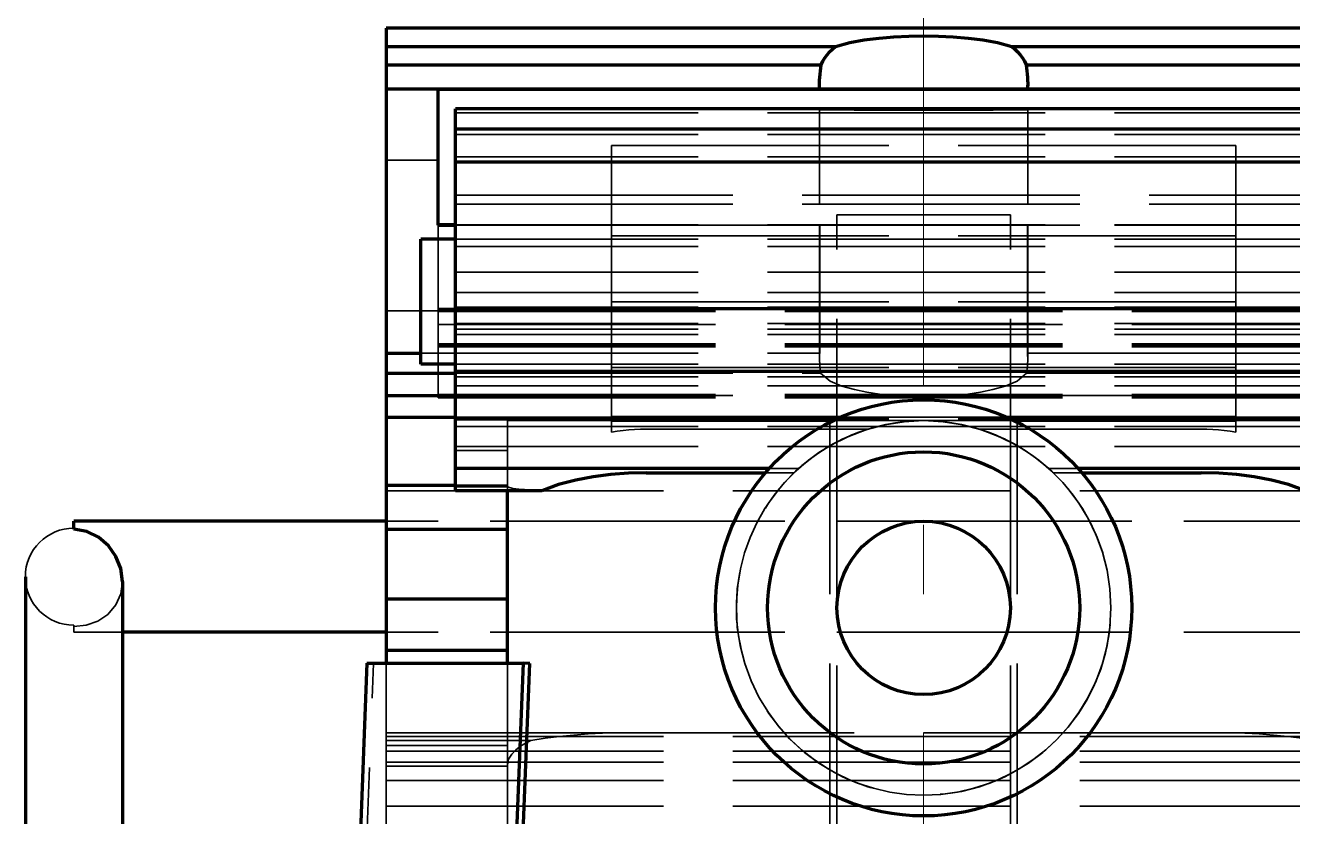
# Model space of a CAD drawing. Header units: millimetres. Extents: x 0 to 2208, y 0 to 420.
# Drawn here: x 185.59 to 203.85, y 251.26 to 262.67 of the extents above; entities that cross this region are included whole.
import ezdxf

# ---------------------------------------------------------------- set-up
doc = ezdxf.new("R2010")
doc.units = ezdxf.units.MM
doc.linetypes.add('IRAM-E-TRAZOS', pattern=[5, 4, -1])
doc.linetypes.add('IRAM-F-TRAZO-PUNTO', pattern=[20, 15, -2, 1, -2])
for name, color, linetype, lineweight in [('01-VISIBLE', 7, 'CONTINUOUS', 70), ('02-OCULTA', 4, 'IRAM-E-TRAZOS', 35), ('03-EJE', 1, 'IRAM-F-TRAZO-PUNTO', 18)]:
    doc.layers.add(name, color=color, linetype=linetype, lineweight=lineweight)

msp = doc.modelspace()

# ---------------------------------------------------------------- linework, layer by layer
at = {"layer": '01-VISIBLE'}
for p, q in [((206.285, 262.633), (190.785, 262.633)), ((190.785, 262.633), (190.785, 262.368)), ((190.785, 262.368), (197.263, 262.368)), ((190.785, 262.368), (190.785, 262.103)), ((199.807, 262.368), (206.285, 262.368)), ((190.785, 262.103), (197.059, 262.103)), ((190.785, 262.103), (190.785, 261.758)), ((200.011, 262.103), (206.285, 262.103)), ((190.785, 261.758), (197.037, 261.758)), ((190.785, 261.758), (190.785, 257.948)), ((191.535, 259.793), (191.535, 261.755)), ((191.535, 261.755), (197.037, 261.755)), ((205.535, 261.749), (191.535, 261.749)), ((197.037, 261.755), (197.037, 261.758)), ((200.033, 261.758), (206.285, 261.758)), ((200.033, 261.755), (200.033, 261.758)), ((200.033, 261.755), (205.535, 261.755)), ((191.785, 261.178), (191.785, 261.468)), ((205.285, 261.468), (191.785, 261.468)), ((191.785, 260.698), (191.785, 261.178)), ((205.285, 261.178), (191.785, 261.178)), ((191.785, 258.583), (191.785, 260.698)), ((205.285, 260.698), (191.785, 260.698)), ((191.785, 259.797), (191.535, 259.797)), ((191.535, 259.794), (191.785, 259.794)), ((191.785, 259.793), (191.535, 259.793)), ((191.785, 259.588), (191.285, 259.588)), ((191.785, 257.683), (191.785, 258.583)), ((205.285, 258.583), (191.785, 258.583)), ((190.785, 257.948), (191.285, 257.948)), ((190.785, 257.948), (190.785, 257.658)), ((191.785, 257.788), (191.285, 257.788)), ((190.785, 257.658), (191.785, 257.658)), ((190.785, 257.658), (190.785, 257.338)), ((191.785, 256.993), (191.785, 257.683)), ((205.285, 257.683), (191.785, 257.683)), ((190.785, 257.338), (191.785, 257.338)), ((190.785, 257.338), (190.785, 257.023)), ((190.785, 257.023), (191.785, 257.023)), ((190.785, 257.023), (190.785, 256.043)), ((191.785, 256.283), (191.785, 256.993)), ((194.035, 256.993), (191.785, 256.993)), ((194.035, 256.973), (194.035, 257.021)), ((194.035, 257.021), (197.331, 257.021)), ((197.227, 256.973), (194.035, 256.973)), ((199.739, 257.021), (203.035, 257.021)), ((203.035, 256.973), (199.843, 256.973)), ((203.035, 256.973), (203.035, 257.021)), ((205.285, 256.993), (203.035, 256.993)), ((191.785, 255.963), (191.785, 256.283)), ((196.308, 256.283), (191.785, 256.283)), ((194.535, 256.22), (196.253, 256.22)), ((205.285, 256.283), (200.762, 256.283)), ((200.817, 256.22), (202.535, 256.22)), ((190.785, 256.043), (191.785, 256.043)), ((190.785, 256.043), (190.785, 255.408)), ((193.032, 255.963), (191.785, 255.963)), ((192.535, 253.477), (192.535, 255.963)), ((190.785, 255.523), (186.285, 255.523)), ((190.785, 255.408), (192.535, 255.408)), ((190.785, 255.408), (190.785, 254.403)), ((190.785, 254.403), (192.535, 254.403)), ((190.785, 254.403), (190.785, 253.663)), ((190.785, 253.923), (186.985, 253.923)), ((190.785, 253.663), (192.535, 253.663)), ((190.785, 253.663), (190.785, 253.477)), ((190.509, 253.477), (190.295, 247.975)), ((190.509, 253.477), (192.761, 253.477)), ((192.761, 253.477), (192.547, 247.975)), ((192.643, 247.973), (192.857, 253.473)), ((192.857, 253.473), (192.761, 253.477))]:
    msp.add_line(p, q, dxfattribs=at)
for points in [[(197.059, 262.103), (197.081, 262.155), (197.109, 262.204), (197.143, 262.249), (197.18, 262.292), (197.22, 262.331), (197.263, 262.368)], [(197.263, 262.368), (197.47, 262.425), (197.68, 262.463), (197.893, 262.49), (198.107, 262.508), (198.321, 262.518), (198.535, 262.522)], [(198.535, 262.522), (198.749, 262.518), (198.963, 262.508), (199.177, 262.49), (199.39, 262.463), (199.6, 262.425), (199.807, 262.368)], [(199.807, 262.368), (199.85, 262.331), (199.89, 262.292), (199.927, 262.249), (199.961, 262.204), (199.989, 262.155), (200.011, 262.103)], [(197.035, 261.838), (197.036, 261.882), (197.038, 261.927), (197.041, 261.971), (197.046, 262.015), (197.051, 262.059), (197.059, 262.103)], [(200.011, 262.103), (200.019, 262.059), (200.024, 262.015), (200.029, 261.971), (200.032, 261.927), (200.034, 261.882), (200.035, 261.838)], [(197.037, 261.758), (197.036, 261.771), (197.036, 261.785), (197.036, 261.798), (197.035, 261.811), (197.035, 261.825), (197.035, 261.838)], [(200.035, 261.838), (200.035, 261.825), (200.035, 261.811), (200.034, 261.798), (200.034, 261.785), (200.034, 261.771), (200.033, 261.758)], [(197.035, 261.754), (197.035, 261.755), (197.036, 261.755), (197.036, 261.755), (197.036, 261.755), (197.037, 261.755), (197.037, 261.755)], [(198.535, 261.752), (198.285, 261.752), (198.035, 261.752), (197.785, 261.752), (197.535, 261.752), (197.285, 261.753), (197.035, 261.754)], [(200.035, 261.754), (199.785, 261.753), (199.535, 261.752), (199.285, 261.752), (199.035, 261.752), (198.785, 261.752), (198.535, 261.752)], [(200.033, 261.755), (200.033, 261.755), (200.034, 261.755), (200.034, 261.755), (200.034, 261.755), (200.035, 261.755), (200.035, 261.754)], [(191.285, 257.788), (191.285, 258.045), (191.285, 258.302), (191.285, 258.559), (191.285, 258.817), (191.285, 259.074), (191.285, 259.331), (191.285, 259.588)], [(194.535, 256.22), (194.279, 256.214), (194.025, 256.195), (193.771, 256.163), (193.52, 256.115), (193.273, 256.05), (193.032, 255.963)], [(204.038, 255.963), (203.797, 256.05), (203.55, 256.115), (203.299, 256.163), (203.045, 256.195), (202.791, 256.214), (202.535, 256.22)], [(186.285, 255.406), (186.285, 255.426), (186.285, 255.445), (186.285, 255.465), (186.285, 255.484), (186.285, 255.503), (186.285, 255.523)], [(186.985, 254.652), (186.96, 254.839), (186.891, 255.015), (186.783, 255.17), (186.641, 255.295), (186.471, 255.377), (186.285, 255.406)], [(185.585, 254.723), (185.585, 254.466), (185.585, 254.209), (185.585, 253.952), (185.585, 253.694), (185.585, 253.437), (185.585, 253.18), (185.585, 252.923), (185.585, 252.666), (185.585, 252.409), (185.585, 252.152), (185.585, 251.894), (185.585, 251.637), (185.585, 251.38), (185.585, 251.123)], [(185.585, 254.723), (185.585, 254.466), (185.585, 254.209), (185.585, 253.952), (185.585, 253.694), (185.585, 253.437), (185.585, 253.18), (185.585, 252.923), (185.585, 252.666), (185.585, 252.409), (185.585, 252.152), (185.585, 251.894), (185.585, 251.637), (185.585, 251.38), (185.585, 251.123)], [(186.985, 254.652), (186.985, 254.397), (186.985, 254.142), (186.985, 253.886), (186.985, 253.631), (186.985, 253.376), (186.985, 253.121), (186.985, 252.866), (186.985, 252.611), (186.985, 252.356), (186.985, 252.101), (186.985, 251.846), (186.985, 251.59), (186.985, 251.335), (186.985, 251.08)], [(186.985, 253.923), (186.985, 253.667), (186.985, 253.41), (186.985, 253.154), (186.985, 252.898), (186.985, 252.642), (186.985, 252.385), (186.985, 252.129), (186.985, 251.873), (186.985, 251.617), (186.985, 251.36), (186.985, 251.104)]]:
    msp.add_lwpolyline(points, dxfattribs=at)
for radius in [3, 2.25, 1.25]:
    msp.add_circle((198.535, 254.273), radius, dxfattribs=at)
at = {"layer": '02-OCULTA'}
for p, q in [((190.785, 260.728), (190.785, 262.633)), ((197.035, 261.754), (197.035, 261.838)), ((200.035, 261.754), (200.035, 261.838)), ((191.535, 261.755), (191.535, 261.749)), ((191.535, 261.749), (191.535, 260.728)), ((191.785, 261.468), (191.785, 261.413)), ((197.035, 260.093), (197.035, 261.454)), ((200.035, 260.093), (200.035, 261.454)), ((191.785, 261.413), (191.785, 261.098)), ((205.285, 261.413), (191.785, 261.413)), ((191.785, 261.098), (191.785, 260.778)), ((205.285, 261.098), (191.785, 261.098)), ((203.035, 260.938), (194.035, 260.938)), ((190.785, 258.558), (190.785, 260.728)), ((191.535, 260.728), (190.785, 260.728)), ((191.535, 260.728), (191.535, 258.558)), ((191.785, 260.778), (191.785, 259.483)), ((205.285, 260.778), (191.785, 260.778)), ((191.785, 260.223), (191.785, 260.093)), ((191.785, 258.823), (191.785, 260.223)), ((191.785, 260.223), (205.285, 260.223)), ((191.785, 260.093), (191.785, 259.113)), ((191.785, 260.093), (205.285, 260.093)), ((191.785, 260.093), (205.285, 260.093)), ((191.535, 258.59), (191.535, 259.797)), ((191.535, 259.797), (191.535, 259.794)), ((205.285, 259.797), (191.785, 259.797)), ((197.285, 249.443), (197.285, 259.943)), ((199.785, 249.443), (199.785, 259.943)), ((191.535, 259.794), (191.535, 259.793)), ((191.535, 259.793), (205.535, 259.793)), ((191.785, 259.794), (205.285, 259.794)), ((197.037, 259.793), (191.785, 259.793)), ((203.035, 259.638), (194.035, 259.638)), ((197.035, 257.868), (197.035, 259.793)), ((197.037, 257.948), (197.037, 259.793)), ((200.033, 257.948), (200.033, 259.793)), ((205.285, 259.793), (200.033, 259.793)), ((200.035, 257.868), (200.035, 259.793)), ((205.285, 259.588), (191.785, 259.588)), ((205.285, 259.588), (191.785, 259.588)), ((191.785, 259.483), (191.785, 258.373)), ((205.285, 259.483), (191.785, 259.483)), ((205.285, 259.113), (191.785, 259.113)), ((191.785, 259.113), (191.785, 258.213)), ((191.785, 258.608), (191.785, 258.823)), ((205.285, 258.823), (191.785, 258.823)), ((191.535, 258.558), (190.785, 258.558)), ((190.785, 257.023), (190.785, 258.558)), ((205.535, 258.59), (191.535, 258.59)), ((191.535, 258.574), (191.535, 258.59)), ((205.535, 258.574), (191.535, 258.574)), ((191.535, 258.561), (191.535, 258.574)), ((205.535, 258.561), (191.535, 258.561)), ((191.535, 258.549), (191.535, 258.561)), ((191.535, 258.558), (191.535, 257.303)), ((205.535, 258.549), (191.535, 258.549)), ((191.535, 258.357), (191.535, 258.549)), ((191.785, 258.293), (191.785, 258.608)), ((205.285, 258.608), (191.785, 258.608)), ((194.035, 256.973), (194.035, 258.688)), ((194.035, 257.021), (194.035, 258.688)), ((203.035, 258.688), (194.035, 258.688)), ((203.035, 258.688), (194.035, 258.688)), ((194.035, 257), (194.035, 258.688)), ((194.035, 257.021), (194.035, 258.688)), ((203.035, 256.973), (203.035, 258.688)), ((203.035, 257.021), (203.035, 258.688)), ((203.035, 257), (203.035, 258.688)), ((203.035, 257.021), (203.035, 258.688)), ((205.535, 258.357), (191.535, 258.357)), ((191.535, 258.081), (191.535, 258.357)), ((191.785, 258.373), (191.785, 256.888)), ((205.285, 258.373), (191.785, 258.373)), ((191.785, 257.603), (191.785, 258.293)), ((205.285, 258.293), (191.785, 258.293)), ((205.285, 258.213), (191.785, 258.213)), ((191.785, 258.213), (191.785, 257.683)), ((205.535, 258.081), (191.535, 258.081)), ((191.535, 258.058), (191.535, 258.081)), ((205.535, 258.058), (191.535, 258.058)), ((191.535, 258.038), (191.535, 258.058)), ((205.535, 258.038), (191.535, 258.038)), ((191.535, 257.348), (191.535, 258.038)), ((191.285, 257.948), (197.037, 257.948)), ((205.285, 257.788), (191.785, 257.788)), ((205.285, 257.788), (191.785, 257.788)), ((200.033, 257.948), (205.785, 257.948)), ((191.785, 257.683), (191.785, 256.543)), ((205.285, 257.683), (191.785, 257.683)), ((191.785, 257.658), (197.05, 257.658)), ((203.035, 257.738), (194.035, 257.738)), ((200.02, 257.658), (204.035, 257.658)), ((191.785, 257.473), (191.785, 257.603)), ((205.285, 257.603), (191.785, 257.603)), ((205.285, 257.603), (191.785, 257.603)), ((191.785, 256.888), (191.785, 257.473)), ((205.285, 257.473), (191.785, 257.473)), ((205.535, 257.348), (191.535, 257.348)), ((191.535, 257.335), (191.535, 257.348)), ((205.535, 257.335), (191.535, 257.335)), ((191.535, 257.323), (191.535, 257.335)), ((205.535, 257.323), (191.535, 257.323)), ((191.535, 257.314), (191.535, 257.323)), ((205.535, 257.314), (191.535, 257.314)), ((191.535, 257.308), (191.535, 257.314)), ((205.535, 257.308), (191.535, 257.308)), ((191.535, 257.304), (191.535, 257.308)), ((205.535, 257.304), (191.535, 257.304)), ((191.535, 257.303), (191.535, 257.304)), ((191.535, 257.303), (205.535, 257.303)), ((205.535, 257.303), (191.535, 257.303)), ((191.785, 257.338), (198.082, 257.338)), ((198.988, 257.338), (204.035, 257.338)), ((190.785, 257.023), (206.285, 257.023)), ((190.785, 255.963), (190.785, 257.023)), ((191.785, 257.023), (204.035, 257.023)), ((191.785, 256.598), (191.785, 256.888)), ((191.785, 256.888), (191.785, 256.598)), ((205.285, 256.888), (191.785, 256.888)), ((205.285, 256.888), (191.785, 256.888)), ((192.535, 255.963), (192.535, 256.973)), ((192.535, 249.473), (192.535, 256.973)), ((192.535, 256.543), (192.535, 256.973)), ((192.535, 256.973), (194.035, 256.973)), ((192.535, 256.04), (192.535, 256.973)), ((192.535, 252.01), (192.535, 256.973)), ((192.535, 256.043), (192.535, 256.973)), ((192.535, 256.973), (204.035, 256.973)), ((194.035, 257.021), (194.035, 256.993)), ((194.035, 256.973), (194.035, 257)), ((194.035, 257), (203.035, 257)), ((194.035, 256.993), (194.035, 256.973)), ((194.035, 256.808), (194.035, 256.973)), ((198.535, 256.973), (194.035, 256.973)), ((203.035, 256.973), (194.035, 256.973)), ((198.535, 256.973), (194.035, 256.973)), ((202.535, 256.973), (194.535, 256.973)), ((197.185, 249.473), (197.185, 256.973)), ((198.535, 256.973), (197.227, 256.973)), ((197.331, 257.021), (199.739, 257.021)), ((199.843, 256.973), (198.535, 256.973)), ((203.035, 256.973), (198.535, 256.973)), ((203.035, 256.973), (198.535, 256.973)), ((199.885, 249.473), (199.885, 256.973)), ((203.035, 257.021), (203.035, 256.993)), ((203.035, 256.973), (203.035, 257)), ((203.035, 256.993), (203.035, 256.973)), ((203.035, 256.808), (203.035, 256.973)), ((203.035, 256.973), (204.535, 256.973)), ((197.734, 256.852), (194.535, 256.852)), ((202.535, 256.852), (199.336, 256.852)), ((205.285, 256.598), (191.785, 256.598)), ((205.285, 256.598), (191.785, 256.598)), ((191.785, 256.543), (191.785, 256.018)), ((192.535, 256.543), (191.785, 256.543)), ((192.535, 256.04), (192.535, 256.543)), ((196.253, 256.22), (196.665, 256.22)), ((196.732, 256.283), (196.308, 256.283)), ((200.762, 256.283), (200.338, 256.283)), ((200.405, 256.22), (200.817, 256.22)), ((190.785, 255.963), (206.285, 255.963)), ((190.785, 252.048), (190.785, 255.963)), ((191.785, 256.043), (192.535, 256.043)), ((191.785, 256.018), (191.785, 255.963)), ((192.536, 256.018), (191.785, 256.018)), ((192.535, 255.408), (192.535, 256.043)), ((206.535, 255.523), (190.785, 255.523)), ((206.285, 255.523), (190.785, 255.523)), ((192.535, 254.403), (192.535, 255.408)), ((192.535, 253.663), (192.535, 254.403)), ((186.985, 253.923), (186.285, 253.923)), ((206.535, 253.923), (190.785, 253.923)), ((206.285, 253.923), (190.785, 253.923)), ((192.535, 252.288), (192.535, 253.663)), ((190.392, 247.973), (190.606, 253.473)), ((190.606, 253.473), (190.509, 253.477)), ((190.606, 253.473), (192.857, 253.473)), ((190.785, 253.477), (190.785, 252.288)), ((192.535, 249.473), (192.535, 253.477)), ((190.785, 252.473), (194.113, 252.473)), ((190.785, 252.473), (190.785, 252.418)), ((190.785, 252.363), (190.785, 252.473)), ((190.785, 252.418), (190.785, 252.208)), ((190.785, 252.418), (206.285, 252.418)), ((190.785, 252.363), (192.871, 252.363)), ((190.785, 251.993), (190.785, 252.363)), ((202.535, 252.471), (194.535, 252.471)), ((202.957, 252.473), (206.285, 252.473)), ((190.785, 252.288), (192.535, 252.288)), ((190.785, 252.288), (190.785, 251.993)), ((190.785, 252.208), (190.785, 251.413)), ((190.785, 252.208), (206.285, 252.208)), ((192.535, 251.993), (192.535, 252.288)), ((190.785, 252.048), (206.285, 252.048)), ((190.785, 251.783), (190.785, 252.048)), ((190.785, 251.993), (192.535, 251.993)), ((192.535, 252.01), (192.535, 251.993)), ((190.785, 251.783), (206.285, 251.783)), ((190.785, 251.253), (190.785, 251.783)), ((190.785, 251.413), (190.785, 249.878)), ((190.785, 251.413), (206.285, 251.413))]:
    msp.add_line(p, q, dxfattribs=at)
for points in [[(197.035, 261.454), (197.285, 261.456), (197.535, 261.457), (197.785, 261.457), (198.035, 261.457), (198.285, 261.457), (198.535, 261.457), (198.785, 261.457), (199.035, 261.457), (199.285, 261.457), (199.535, 261.457), (199.785, 261.456), (200.035, 261.454)], [(198.535, 261.452), (198.285, 261.452), (198.035, 261.452), (197.785, 261.452), (197.535, 261.452), (197.285, 261.453), (197.035, 261.454)], [(200.035, 261.454), (199.785, 261.453), (199.535, 261.452), (199.285, 261.452), (199.035, 261.452), (198.785, 261.452), (198.535, 261.452)], [(194.035, 258.688), (194.035, 258.938), (194.035, 259.188), (194.035, 259.438), (194.035, 259.688), (194.035, 259.938), (194.035, 260.188), (194.035, 260.438), (194.035, 260.688), (194.035, 260.938)], [(194.035, 260.938), (194.035, 260.688), (194.035, 260.438), (194.035, 260.188), (194.035, 259.938), (194.035, 259.688), (194.035, 259.438), (194.035, 259.188), (194.035, 258.938), (194.035, 258.688)], [(203.035, 258.688), (203.035, 258.938), (203.035, 259.188), (203.035, 259.438), (203.035, 259.688), (203.035, 259.938), (203.035, 260.188), (203.035, 260.438), (203.035, 260.688), (203.035, 260.938)], [(203.035, 260.938), (203.035, 260.688), (203.035, 260.438), (203.035, 260.188), (203.035, 259.938), (203.035, 259.688), (203.035, 259.438), (203.035, 259.188), (203.035, 258.938), (203.035, 258.688)], [(198.535, 260.093), (198.285, 260.093), (198.035, 260.093), (197.785, 260.093), (197.535, 260.093), (197.285, 260.093), (197.035, 260.093)], [(197.035, 260.093), (197.285, 260.093), (197.535, 260.093), (197.785, 260.093), (198.035, 260.093), (198.285, 260.093), (198.535, 260.093), (198.785, 260.093), (199.035, 260.093), (199.285, 260.093), (199.535, 260.093), (199.785, 260.093), (200.035, 260.093)], [(200.035, 260.093), (199.785, 260.093), (199.535, 260.093), (199.285, 260.093), (199.035, 260.093), (198.785, 260.093), (198.535, 260.093)], [(198.535, 259.943), (198.327, 259.943), (198.118, 259.943), (197.91, 259.943), (197.702, 259.943), (197.493, 259.943), (197.285, 259.943)], [(197.285, 259.943), (197.535, 259.943), (197.785, 259.943), (198.035, 259.943), (198.285, 259.943), (198.535, 259.943), (198.785, 259.943), (199.035, 259.943), (199.285, 259.943), (199.535, 259.943), (199.785, 259.943)], [(199.785, 259.943), (199.577, 259.943), (199.368, 259.943), (199.16, 259.943), (198.952, 259.943), (198.743, 259.943), (198.535, 259.943)], [(194.035, 259.638), (194.035, 259.367), (194.035, 259.095), (194.035, 258.824), (194.035, 258.552), (194.035, 258.281), (194.035, 258.009), (194.035, 257.738)], [(194.035, 257.738), (194.035, 258.009), (194.035, 258.281), (194.035, 258.552), (194.035, 258.824), (194.035, 259.095), (194.035, 259.367), (194.035, 259.638)], [(197.037, 259.793), (197.037, 259.793), (197.036, 259.793), (197.036, 259.793), (197.036, 259.793), (197.035, 259.793), (197.035, 259.793)], [(197.035, 259.793), (197.285, 259.793), (197.535, 259.793), (197.785, 259.793), (198.035, 259.793), (198.285, 259.793), (198.535, 259.793), (198.785, 259.793), (199.035, 259.793), (199.285, 259.793), (199.535, 259.793), (199.785, 259.793), (200.035, 259.793)], [(200.035, 259.793), (200.035, 259.793), (200.034, 259.793), (200.034, 259.793), (200.034, 259.793), (200.033, 259.793), (200.033, 259.793)], [(203.035, 259.638), (203.035, 259.367), (203.035, 259.095), (203.035, 258.824), (203.035, 258.552), (203.035, 258.281), (203.035, 258.009), (203.035, 257.738)], [(203.035, 257.738), (203.035, 258.009), (203.035, 258.281), (203.035, 258.552), (203.035, 258.824), (203.035, 259.095), (203.035, 259.367), (203.035, 259.638)], [(191.285, 259.588), (191.285, 259.331), (191.285, 259.074), (191.285, 258.817), (191.285, 258.559), (191.285, 258.302), (191.285, 258.045), (191.285, 257.788)], [(191.785, 259.588), (191.785, 259.331), (191.785, 259.074), (191.785, 258.817), (191.785, 258.559), (191.785, 258.302), (191.785, 258.045), (191.785, 257.788)], [(191.785, 257.788), (191.785, 258.045), (191.785, 258.302), (191.785, 258.559), (191.785, 258.817), (191.785, 259.074), (191.785, 259.331), (191.785, 259.588)], [(197.035, 257.868), (197.035, 257.881), (197.035, 257.895), (197.036, 257.908), (197.036, 257.921), (197.036, 257.935), (197.037, 257.948)], [(197.05, 257.658), (197.045, 257.693), (197.042, 257.728), (197.039, 257.763), (197.037, 257.798), (197.035, 257.833), (197.035, 257.868)], [(200.035, 257.868), (200.035, 257.833), (200.033, 257.798), (200.031, 257.763), (200.028, 257.728), (200.025, 257.693), (200.02, 257.658)], [(200.033, 257.948), (200.034, 257.935), (200.034, 257.921), (200.034, 257.908), (200.035, 257.895), (200.035, 257.881), (200.035, 257.868)], [(198.082, 257.338), (197.899, 257.357), (197.716, 257.384), (197.536, 257.42), (197.358, 257.469), (197.188, 257.54), (197.05, 257.658)], [(200.02, 257.658), (199.882, 257.54), (199.712, 257.469), (199.534, 257.42), (199.354, 257.384), (199.171, 257.357), (198.988, 257.338)], [(198.535, 257.303), (198.459, 257.304), (198.384, 257.307), (198.308, 257.312), (198.232, 257.319), (198.157, 257.327), (198.082, 257.338)], [(198.988, 257.338), (198.913, 257.327), (198.838, 257.319), (198.762, 257.312), (198.686, 257.307), (198.611, 257.304), (198.535, 257.303)], [(194.035, 256.973), (193.785, 256.973), (193.535, 256.973), (193.285, 256.973), (193.035, 256.973), (192.785, 256.973), (192.535, 256.973)], [(194.535, 256.973), (194.285, 256.973), (194.035, 256.973), (193.785, 256.973), (193.535, 256.973), (193.285, 256.973), (193.035, 256.973), (192.785, 256.973), (192.535, 256.973)], [(194.035, 256.808), (194.035, 256.836), (194.035, 256.863), (194.035, 256.891), (194.035, 256.918), (194.035, 256.945), (194.035, 256.973)], [(198.535, 256.973), (198.254, 256.958), (197.975, 256.914), (197.703, 256.841), (197.44, 256.741), (197.188, 256.613), (196.952, 256.46), (196.732, 256.283)], [(198.535, 256.973), (198.31, 256.973), (198.085, 256.973), (197.86, 256.973), (197.635, 256.973), (197.41, 256.973), (197.185, 256.973)], [(197.185, 256.973), (197.455, 256.973), (197.725, 256.973), (197.995, 256.973), (198.265, 256.973), (198.535, 256.973), (198.805, 256.973), (199.075, 256.973), (199.345, 256.973), (199.615, 256.973), (199.885, 256.973)], [(198.535, 256.973), (198.4, 256.97), (198.265, 256.959), (198.13, 256.942), (197.997, 256.919), (197.865, 256.888), (197.734, 256.852)], [(199.885, 256.973), (199.66, 256.973), (199.435, 256.973), (199.21, 256.973), (198.985, 256.973), (198.76, 256.973), (198.535, 256.973)], [(199.336, 256.852), (199.205, 256.888), (199.073, 256.919), (198.94, 256.942), (198.805, 256.959), (198.67, 256.97), (198.535, 256.973)], [(200.338, 256.283), (200.118, 256.46), (199.882, 256.613), (199.63, 256.741), (199.367, 256.841), (199.095, 256.914), (198.816, 256.958), (198.535, 256.973)], [(202.535, 256.973), (202.785, 256.973), (203.035, 256.973), (203.285, 256.973), (203.535, 256.973), (203.785, 256.973), (204.035, 256.973), (204.285, 256.973), (204.535, 256.973)], [(203.035, 256.973), (203.285, 256.973), (203.535, 256.973), (203.785, 256.973), (204.035, 256.973), (204.285, 256.973), (204.535, 256.973)], [(203.035, 256.808), (203.035, 256.836), (203.035, 256.863), (203.035, 256.891), (203.035, 256.918), (203.035, 256.945), (203.035, 256.973)], [(194.035, 256.808), (194.118, 256.821), (194.201, 256.832), (194.284, 256.84), (194.368, 256.847), (194.451, 256.85), (194.535, 256.852)], [(203.035, 256.808), (202.952, 256.821), (202.869, 256.832), (202.786, 256.84), (202.702, 256.847), (202.619, 256.85), (202.535, 256.852)], [(196.732, 256.283), (196.721, 256.273), (196.71, 256.262), (196.698, 256.252), (196.687, 256.242), (196.676, 256.231), (196.665, 256.22)], [(200.405, 256.22), (200.394, 256.231), (200.383, 256.242), (200.372, 256.252), (200.36, 256.262), (200.349, 256.273), (200.338, 256.283)], [(192.536, 256.018), (192.535, 256.022), (192.535, 256.025), (192.535, 256.029), (192.535, 256.033), (192.535, 256.037), (192.535, 256.04)], [(193.032, 255.963), (192.949, 255.967), (192.865, 255.972), (192.782, 255.978), (192.698, 255.986), (192.615, 255.996), (192.536, 256.018)], [(186.285, 255.523), (186.285, 255.503), (186.285, 255.484), (186.285, 255.465), (186.285, 255.445), (186.285, 255.426), (186.285, 255.406)], [(186.285, 255.406), (186.285, 255.409), (186.285, 255.412), (186.285, 255.415), (186.285, 255.417), (186.285, 255.42), (186.285, 255.423)], [(186.285, 255.423), (186.285, 255.42), (186.285, 255.417), (186.285, 255.415), (186.285, 255.412), (186.285, 255.409), (186.285, 255.406)], [(190.785, 255.523), (190.785, 255.256), (190.785, 254.99), (190.785, 254.723), (190.785, 254.456), (190.785, 254.19), (190.785, 253.923)], [(190.785, 253.923), (190.785, 254.19), (190.785, 254.456), (190.785, 254.723), (190.785, 254.99), (190.785, 255.256), (190.785, 255.523)], [(186.985, 254.652), (186.96, 254.839), (186.891, 255.015), (186.783, 255.17), (186.641, 255.295), (186.471, 255.377), (186.285, 255.406)], [(186.285, 254.006), (186.461, 254.025), (186.628, 254.083), (186.776, 254.18), (186.891, 254.315), (186.962, 254.477), (186.985, 254.652)], [(186.285, 254.006), (186.461, 254.025), (186.628, 254.083), (186.776, 254.18), (186.891, 254.315), (186.962, 254.477), (186.985, 254.652)], [(186.985, 254.652), (186.985, 254.53), (186.985, 254.409), (186.985, 254.287), (186.985, 254.166), (186.985, 254.044), (186.985, 253.923)], [(186.285, 254.023), (186.285, 254.02), (186.285, 254.017), (186.285, 254.015), (186.285, 254.012), (186.285, 254.009), (186.285, 254.006)], [(186.285, 254.006), (186.285, 254.009), (186.285, 254.012), (186.285, 254.015), (186.285, 254.017), (186.285, 254.02), (186.285, 254.023)], [(186.285, 254.006), (186.285, 253.992), (186.285, 253.978), (186.285, 253.965), (186.285, 253.951), (186.285, 253.937), (186.285, 253.923)], [(186.285, 253.923), (186.285, 253.937), (186.285, 253.951), (186.285, 253.965), (186.285, 253.978), (186.285, 253.992), (186.285, 254.006)], [(192.871, 252.363), (192.796, 252.324), (192.723, 252.279), (192.655, 252.227), (192.596, 252.166), (192.552, 252.093), (192.535, 252.01)], [(194.113, 252.473), (193.905, 252.466), (193.698, 252.455), (193.49, 252.44), (193.283, 252.421), (193.077, 252.397), (192.871, 252.363)], [(194.535, 252.471), (194.465, 252.471), (194.394, 252.471), (194.324, 252.471), (194.254, 252.472), (194.183, 252.472), (194.113, 252.473)], [(202.957, 252.473), (202.887, 252.472), (202.816, 252.472), (202.746, 252.471), (202.676, 252.471), (202.605, 252.471), (202.535, 252.471)], [(204.199, 252.363), (203.993, 252.397), (203.787, 252.421), (203.58, 252.44), (203.372, 252.455), (203.165, 252.466), (202.957, 252.473)]]:
    msp.add_lwpolyline(points, dxfattribs=at)
for radius in [2.7, 1.25]:
    msp.add_circle((198.535, 254.273), radius, dxfattribs=at)
for centre, radius, start, end in [((198.535, 254.273), 2.7, 107.2493, -90), ((198.535, 254.273), 2.7, 107.2493, 133.8379), ((198.535, 254.273), 2.7, -90, 72.7507), ((198.535, 254.273), 2.7, 46.1621, 72.7507), ((186.285, 254.723), 0.7, 90, -90)]:
    msp.add_arc(centre, radius, start, end, dxfattribs=at)
at = {"layer": '03-EJE'}
msp.add_line((198.535, 97.473), (198.535, 262.968), dxfattribs=at)

doc.saveas('drawing.dxf')
